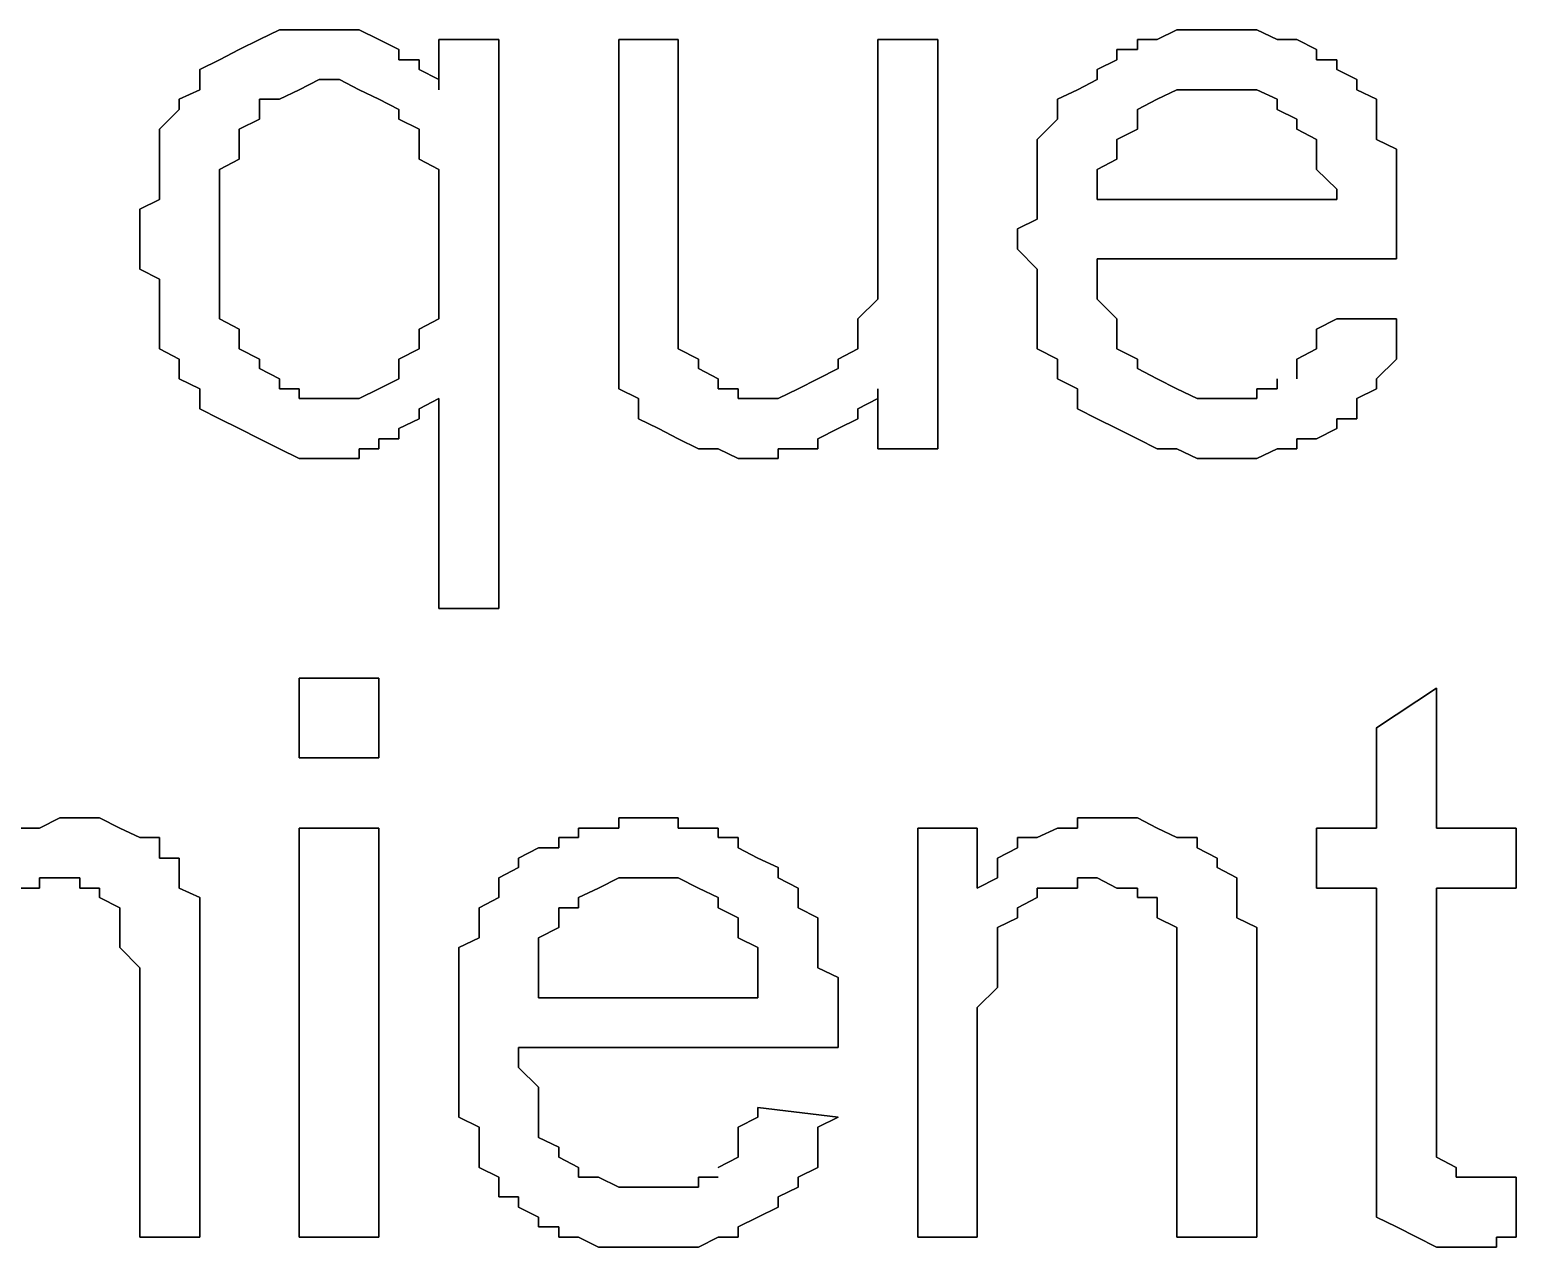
# Model space of a CAD drawing. Header units: metres. Extents: x 2.9 to 42.8, y 1.7 to 28.7.
# Drawn here: x 37.7737 to 38.0365, y 17.3972 to 17.6124 of the extents above; entities that cross this region are included whole.
import ezdxf

# ---------------------------------------------------------------- set-up
doc = ezdxf.new("R2010")
doc.units = ezdxf.units.M
doc.layers.add('GRIS', color=8, linetype='Continuous')

msp = doc.modelspace()

# ---------------------------------------------------------------- linework, layer by layer
at = {"layer": 'GRIS', "lineweight": -3}
for points in [[(37.8178, 17.6124), (37.8143, 17.6107), (37.8178, 17.6124)], [(37.8213, 17.6124), (37.8178, 17.6124), (37.8213, 17.6124)], [(37.8248, 17.6124), (37.8213, 17.6124), (37.8248, 17.6124)], [(37.8284, 17.6124), (37.8248, 17.6124), (37.8284, 17.6124)], [(37.8319, 17.6124), (37.8284, 17.6124), (37.8319, 17.6124)], [(37.8354, 17.6107), (37.8319, 17.6124), (37.8354, 17.6107)], [(37.9765, 17.6124), (37.973, 17.6107), (37.9765, 17.6124)], [(37.9801, 17.6124), (37.9765, 17.6124), (37.9801, 17.6124)], [(37.9836, 17.6124), (37.9801, 17.6124), (37.9836, 17.6124)], [(37.9871, 17.6124), (37.9836, 17.6124), (37.9871, 17.6124)], [(37.9906, 17.6124), (37.9871, 17.6124), (37.9906, 17.6124)], [(37.9942, 17.6107), (37.9906, 17.6124), (37.9942, 17.6107)], [(37.8107, 17.6089), (37.8072, 17.6071), (37.8107, 17.6089)], [(37.8143, 17.6107), (37.8107, 17.6089), (37.8143, 17.6107)], [(37.8389, 17.6089), (37.8354, 17.6107), (37.8389, 17.6089)], [(37.8389, 17.6071), (37.8389, 17.6089), (37.8389, 17.6071)], [(37.8566, 17.6107), (37.846, 17.6107), (37.8566, 17.6107)], [(37.846, 17.6107), (37.846, 17.6018), (37.846, 17.6107)], [(37.8566, 17.5101), (37.8566, 17.6107), (37.8566, 17.5101)], [(37.8883, 17.6107), (37.8778, 17.6107), (37.8883, 17.6107)], [(37.8778, 17.6107), (37.8778, 17.5666), (37.8778, 17.6107)], [(37.8883, 17.5701), (37.8883, 17.6107), (37.8883, 17.5701)], [(37.9342, 17.6107), (37.9236, 17.6107), (37.9342, 17.6107)], [(37.9236, 17.6107), (37.9236, 17.5719), (37.9236, 17.6107)], [(37.9342, 17.5383), (37.9342, 17.6107), (37.9342, 17.5383)], [(37.9695, 17.6089), (37.9659, 17.6089), (37.9695, 17.6089)], [(37.9659, 17.6089), (37.9659, 17.6071), (37.9659, 17.6089)], [(37.973, 17.6107), (37.9695, 17.6107), (37.973, 17.6107)], [(37.9695, 17.6107), (37.9695, 17.6089), (37.9695, 17.6107)], [(37.9977, 17.6107), (37.9942, 17.6107), (37.9977, 17.6107)], [(38.0012, 17.6089), (37.9977, 17.6107), (38.0012, 17.6089)], [(38.0012, 17.6071), (38.0012, 17.6089), (38.0012, 17.6071)], [(37.8072, 17.6071), (37.8037, 17.6054), (37.8072, 17.6071)], [(37.8425, 17.6071), (37.8389, 17.6071), (37.8425, 17.6071)], [(37.8425, 17.6054), (37.8425, 17.6071), (37.8425, 17.6054)], [(37.9659, 17.6071), (37.9624, 17.6054), (37.9659, 17.6071)], [(38.0048, 17.6071), (38.0012, 17.6071), (38.0048, 17.6071)], [(38.0048, 17.6054), (38.0048, 17.6071), (38.0048, 17.6054)], [(37.8037, 17.6054), (37.8037, 17.6036), (37.8037, 17.6054)], [(37.8037, 17.6036), (37.8037, 17.6018), (37.8037, 17.6036)], [(37.8213, 17.6018), (37.8248, 17.6036), (37.8213, 17.6018)], [(37.8248, 17.6036), (37.8284, 17.6036), (37.8248, 17.6036)], [(37.8284, 17.6036), (37.8319, 17.6018), (37.8284, 17.6036)], [(37.846, 17.6036), (37.8425, 17.6054), (37.846, 17.6036)], [(37.846, 17.6018), (37.846, 17.6036), (37.846, 17.6018)], [(37.9624, 17.6036), (37.9589, 17.6018), (37.9624, 17.6036)], [(37.9624, 17.6054), (37.9624, 17.6036), (37.9624, 17.6054)], [(38.0083, 17.6036), (38.0048, 17.6054), (38.0083, 17.6036)], [(38.0083, 17.6018), (38.0083, 17.6036), (38.0083, 17.6018)], [(37.8037, 17.6018), (37.8001, 17.6001), (37.8037, 17.6018)], [(37.8178, 17.6001), (37.8213, 17.6018), (37.8178, 17.6001)], [(37.8319, 17.6018), (37.8354, 17.6001), (37.8319, 17.6018)], [(37.9589, 17.6018), (37.9554, 17.6001), (37.9589, 17.6018)], [(37.973, 17.6001), (37.9765, 17.6018), (37.973, 17.6001)], [(37.9765, 17.6018), (37.9801, 17.6018), (37.9765, 17.6018)], [(37.9801, 17.6018), (37.9836, 17.6018), (37.9801, 17.6018)], [(37.9836, 17.6018), (37.9871, 17.6018), (37.9836, 17.6018)], [(37.9871, 17.6018), (37.9906, 17.6018), (37.9871, 17.6018)], [(37.9906, 17.6018), (37.9942, 17.6001), (37.9906, 17.6018)], [(38.0118, 17.6001), (38.0083, 17.6018), (38.0118, 17.6001)], [(37.8001, 17.5983), (37.7966, 17.5948), (37.8001, 17.5983)], [(37.8001, 17.6001), (37.8001, 17.5983), (37.8001, 17.6001)], [(37.8143, 17.5983), (37.8143, 17.6001), (37.8143, 17.5983)], [(37.8143, 17.6001), (37.8178, 17.6001), (37.8143, 17.6001)], [(37.8143, 17.5966), (37.8143, 17.5983), (37.8143, 17.5966)], [(37.8354, 17.6001), (37.8389, 17.5983), (37.8354, 17.6001)], [(37.8389, 17.5983), (37.8389, 17.5966), (37.8389, 17.5983)], [(37.9554, 17.6001), (37.9554, 17.5983), (37.9554, 17.6001)], [(37.9554, 17.5983), (37.9554, 17.5966), (37.9554, 17.5983)], [(37.9695, 17.5983), (37.973, 17.6001), (37.9695, 17.5983)], [(37.9695, 17.5966), (37.9695, 17.5983), (37.9695, 17.5966)], [(37.9942, 17.6001), (37.9942, 17.5983), (37.9942, 17.6001)], [(37.9942, 17.5983), (37.9977, 17.5966), (37.9942, 17.5983)], [(38.0118, 17.5983), (38.0118, 17.6001), (38.0118, 17.5983)], [(38.0118, 17.5966), (38.0118, 17.5983), (38.0118, 17.5966)], [(37.8107, 17.5948), (37.8143, 17.5966), (37.8107, 17.5948)], [(37.8389, 17.5966), (37.8425, 17.5948), (37.8389, 17.5966)], [(37.9554, 17.5966), (37.9518, 17.593), (37.9554, 17.5966)], [(37.9695, 17.5948), (37.9695, 17.5966), (37.9695, 17.5948)], [(37.9977, 17.5966), (37.9977, 17.5948), (37.9977, 17.5966)], [(38.0118, 17.593), (38.0118, 17.5966), (38.0118, 17.593)], [(37.7966, 17.5948), (37.7966, 17.593), (37.7966, 17.5948)], [(37.7966, 17.593), (37.7966, 17.5895), (37.7966, 17.593)], [(37.8107, 17.593), (37.8107, 17.5948), (37.8107, 17.593)], [(37.8107, 17.5913), (37.8107, 17.593), (37.8107, 17.5913)], [(37.8425, 17.5948), (37.8425, 17.593), (37.8425, 17.5948)], [(37.8425, 17.593), (37.8425, 17.5913), (37.8425, 17.593)], [(37.9518, 17.593), (37.9518, 17.5913), (37.9518, 17.593)], [(37.9659, 17.593), (37.9695, 17.5948), (37.9659, 17.593)], [(37.9659, 17.5913), (37.9659, 17.593), (37.9659, 17.5913)], [(37.9977, 17.5948), (38.0012, 17.593), (37.9977, 17.5948)], [(38.0012, 17.593), (38.0012, 17.5913), (38.0012, 17.593)], [(38.0153, 17.5913), (38.0118, 17.593), (38.0153, 17.5913)], [(37.8107, 17.5895), (37.8107, 17.5913), (37.8107, 17.5895)], [(37.8425, 17.5913), (37.8425, 17.5895), (37.8425, 17.5913)], [(37.9518, 17.5913), (37.9518, 17.5895), (37.9518, 17.5913)], [(37.9659, 17.5895), (37.9659, 17.5913), (37.9659, 17.5895)], [(38.0012, 17.5913), (38.0012, 17.5895), (38.0012, 17.5913)], [(38.0153, 17.5895), (38.0153, 17.5913), (38.0153, 17.5895)], [(37.7966, 17.5895), (37.7966, 17.5877), (37.7966, 17.5895)], [(37.7966, 17.5877), (37.7966, 17.586), (37.7966, 17.5877)], [(37.8072, 17.5877), (37.8107, 17.5895), (37.8072, 17.5877)], [(37.8072, 17.5842), (37.8072, 17.5877), (37.8072, 17.5842)], [(37.8425, 17.5895), (37.846, 17.5877), (37.8425, 17.5895)], [(37.846, 17.5877), (37.846, 17.5842), (37.846, 17.5877)], [(37.9518, 17.5895), (37.9518, 17.5877), (37.9518, 17.5895)], [(37.9518, 17.5877), (37.9518, 17.5842), (37.9518, 17.5877)], [(37.9624, 17.5877), (37.9659, 17.5895), (37.9624, 17.5877)], [(37.9624, 17.5842), (37.9624, 17.5877), (37.9624, 17.5842)], [(38.0012, 17.5895), (38.0012, 17.5877), (38.0012, 17.5895)], [(38.0012, 17.5877), (38.0048, 17.5842), (38.0012, 17.5877)], [(38.0153, 17.5877), (38.0153, 17.5895), (38.0153, 17.5877)], [(38.0153, 17.5842), (38.0153, 17.5877), (38.0153, 17.5842)], [(37.7966, 17.586), (37.7966, 17.5824), (37.7966, 17.586)], [(37.7966, 17.5824), (37.7931, 17.5807), (37.7966, 17.5824)], [(37.8072, 17.5824), (37.8072, 17.5842), (37.8072, 17.5824)], [(37.8072, 17.5789), (37.8072, 17.5824), (37.8072, 17.5789)], [(37.846, 17.5842), (37.846, 17.5824), (37.846, 17.5842)], [(37.846, 17.5824), (37.846, 17.5789), (37.846, 17.5824)], [(37.9518, 17.5842), (37.9518, 17.5824), (37.9518, 17.5842)], [(37.9518, 17.5824), (37.9518, 17.5789), (37.9518, 17.5824)], [(37.9624, 17.5824), (37.9624, 17.5842), (37.9624, 17.5824)], [(38.0048, 17.5824), (37.9624, 17.5824), (38.0048, 17.5824)], [(38.0048, 17.5842), (38.0048, 17.5824), (38.0048, 17.5842)], [(38.0153, 17.5824), (38.0153, 17.5842), (38.0153, 17.5824)], [(38.0153, 17.5789), (38.0153, 17.5824), (38.0153, 17.5789)], [(37.7931, 17.5807), (37.7931, 17.5789), (37.7931, 17.5807)], [(37.7931, 17.5789), (37.7931, 17.5754), (37.7931, 17.5789)], [(37.8072, 17.5772), (37.8072, 17.5789), (37.8072, 17.5772)], [(37.8072, 17.5754), (37.8072, 17.5772), (37.8072, 17.5754)], [(37.846, 17.5789), (37.846, 17.5772), (37.846, 17.5789)], [(37.846, 17.5772), (37.846, 17.5736), (37.846, 17.5772)], [(37.9518, 17.5789), (37.9483, 17.5772), (37.9518, 17.5789)], [(37.9483, 17.5772), (37.9483, 17.5736), (37.9483, 17.5772)], [(38.0153, 17.5772), (38.0153, 17.5789), (38.0153, 17.5772)], [(38.0153, 17.5754), (38.0153, 17.5772), (38.0153, 17.5754)], [(37.7931, 17.5754), (37.7931, 17.5736), (37.7931, 17.5754)], [(37.8072, 17.5719), (37.8072, 17.5754), (37.8072, 17.5719)], [(38.0153, 17.5736), (38.0153, 17.5754), (38.0153, 17.5736)], [(37.7931, 17.5736), (37.7931, 17.5701), (37.7931, 17.5736)], [(37.8072, 17.5701), (37.8072, 17.5719), (37.8072, 17.5701)], [(37.846, 17.5736), (37.846, 17.5719), (37.846, 17.5736)], [(37.846, 17.5719), (37.846, 17.5683), (37.846, 17.5719)], [(37.9236, 17.5719), (37.9236, 17.5701), (37.9236, 17.5719)], [(37.9483, 17.5736), (37.9518, 17.5701), (37.9483, 17.5736)], [(37.9624, 17.5683), (37.9624, 17.5719), (37.9624, 17.5683)], [(37.9624, 17.5719), (38.0153, 17.5719), (37.9624, 17.5719)], [(38.0153, 17.5719), (38.0153, 17.5736), (38.0153, 17.5719)], [(37.7931, 17.5701), (37.7966, 17.5683), (37.7931, 17.5701)], [(37.8072, 17.5666), (37.8072, 17.5701), (37.8072, 17.5666)], [(37.8883, 17.5683), (37.8883, 17.5701), (37.8883, 17.5683)], [(37.9236, 17.5701), (37.9236, 17.5666), (37.9236, 17.5701)], [(37.9518, 17.5701), (37.9518, 17.5683), (37.9518, 17.5701)], [(37.7966, 17.5683), (37.7966, 17.5648), (37.7966, 17.5683)], [(37.8072, 17.5648), (37.8072, 17.5666), (37.8072, 17.5648)], [(37.846, 17.5683), (37.846, 17.5666), (37.846, 17.5683)], [(37.846, 17.5666), (37.846, 17.563), (37.846, 17.5666)], [(37.8778, 17.5666), (37.8778, 17.563), (37.8778, 17.5666)], [(37.8883, 17.5648), (37.8883, 17.5683), (37.8883, 17.5648)], [(37.9236, 17.5666), (37.9236, 17.5648), (37.9236, 17.5666)], [(37.9518, 17.5683), (37.9518, 17.5648), (37.9518, 17.5683)], [(37.9624, 17.5666), (37.9624, 17.5683), (37.9624, 17.5666)], [(37.9624, 17.5648), (37.9624, 17.5666), (37.9624, 17.5648)], [(37.7966, 17.5648), (37.7966, 17.563), (37.7966, 17.5648)], [(37.8072, 17.5613), (37.8072, 17.5648), (37.8072, 17.5613)], [(37.8883, 17.563), (37.8883, 17.5648), (37.8883, 17.563)], [(37.9236, 17.5648), (37.9201, 17.5613), (37.9236, 17.5648)], [(37.9518, 17.5648), (37.9518, 17.563), (37.9518, 17.5648)], [(37.9659, 17.5613), (37.9624, 17.5648), (37.9659, 17.5613)], [(37.7966, 17.563), (37.7966, 17.5613), (37.7966, 17.563)], [(37.7966, 17.5613), (37.7966, 17.5595), (37.7966, 17.5613)], [(37.8107, 17.5595), (37.8072, 17.5613), (37.8107, 17.5595)], [(37.846, 17.5613), (37.8425, 17.5595), (37.846, 17.5613)], [(37.846, 17.563), (37.846, 17.5613), (37.846, 17.563)], [(37.8778, 17.563), (37.8778, 17.5613), (37.8778, 17.563)], [(37.8778, 17.5613), (37.8778, 17.5578), (37.8778, 17.5613)], [(37.8883, 17.5595), (37.8883, 17.563), (37.8883, 17.5595)], [(37.9201, 17.5613), (37.9201, 17.5595), (37.9201, 17.5613)], [(37.9518, 17.563), (37.9518, 17.5595), (37.9518, 17.563)], [(37.9659, 17.5595), (37.9659, 17.5613), (37.9659, 17.5595)], [(38.0048, 17.5613), (38.0012, 17.5595), (38.0048, 17.5613)], [(38.0153, 17.5613), (38.0048, 17.5613), (38.0153, 17.5613)], [(38.0153, 17.5578), (38.0153, 17.5613), (38.0153, 17.5578)], [(37.7966, 17.5595), (37.7966, 17.556), (37.7966, 17.5595)], [(37.8107, 17.5578), (37.8107, 17.5595), (37.8107, 17.5578)], [(37.8425, 17.5595), (37.8425, 17.5578), (37.8425, 17.5595)], [(37.8883, 17.5578), (37.8883, 17.5595), (37.8883, 17.5578)], [(37.9201, 17.5595), (37.9201, 17.5578), (37.9201, 17.5595)], [(37.9518, 17.5595), (37.9518, 17.5578), (37.9518, 17.5595)], [(37.9659, 17.5578), (37.9659, 17.5595), (37.9659, 17.5578)], [(38.0012, 17.5595), (38.0012, 17.5578), (38.0012, 17.5595)], [(37.7966, 17.556), (37.8001, 17.5542), (37.7966, 17.556)], [(37.8107, 17.556), (37.8107, 17.5578), (37.8107, 17.556)], [(37.8143, 17.5542), (37.8107, 17.556), (37.8143, 17.5542)], [(37.8425, 17.556), (37.8389, 17.5542), (37.8425, 17.556)], [(37.8425, 17.5578), (37.8425, 17.556), (37.8425, 17.5578)], [(37.8778, 17.5578), (37.8778, 17.556), (37.8778, 17.5578)], [(37.8778, 17.556), (37.8778, 17.5542), (37.8778, 17.556)], [(37.8883, 17.556), (37.8883, 17.5578), (37.8883, 17.556)], [(37.8919, 17.5542), (37.8883, 17.556), (37.8919, 17.5542)], [(37.9201, 17.556), (37.9166, 17.5542), (37.9201, 17.556)], [(37.9201, 17.5578), (37.9201, 17.556), (37.9201, 17.5578)], [(37.9518, 17.5578), (37.9518, 17.556), (37.9518, 17.5578)], [(37.9518, 17.556), (37.9554, 17.5542), (37.9518, 17.556)], [(37.9659, 17.556), (37.9659, 17.5578), (37.9659, 17.556)], [(37.9695, 17.5542), (37.9659, 17.556), (37.9695, 17.5542)], [(38.0012, 17.556), (37.9977, 17.5542), (38.0012, 17.556)], [(38.0012, 17.5578), (38.0012, 17.556), (38.0012, 17.5578)], [(38.0153, 17.556), (38.0153, 17.5578), (38.0153, 17.556)], [(38.0153, 17.5542), (38.0153, 17.556), (38.0153, 17.5542)], [(37.8001, 17.5542), (37.8001, 17.5525), (37.8001, 17.5542)], [(37.8143, 17.5525), (37.8143, 17.5542), (37.8143, 17.5525)], [(37.8389, 17.5542), (37.8389, 17.5525), (37.8389, 17.5542)], [(37.8778, 17.5542), (37.8778, 17.5525), (37.8778, 17.5542)], [(37.8919, 17.5525), (37.8919, 17.5542), (37.8919, 17.5525)], [(37.9166, 17.5542), (37.9166, 17.5525), (37.9166, 17.5542)], [(37.9554, 17.5542), (37.9554, 17.5525), (37.9554, 17.5542)], [(37.9695, 17.5525), (37.9695, 17.5542), (37.9695, 17.5525)], [(37.9977, 17.5542), (37.9977, 17.5525), (37.9977, 17.5542)], [(38.0118, 17.5507), (38.0153, 17.5542), (38.0118, 17.5507)], [(37.8001, 17.5525), (37.8001, 17.5507), (37.8001, 17.5525)], [(37.8001, 17.5507), (37.8037, 17.5489), (37.8001, 17.5507)], [(37.8178, 17.5507), (37.8143, 17.5525), (37.8178, 17.5507)], [(37.8178, 17.5489), (37.8178, 17.5507), (37.8178, 17.5489)], [(37.8389, 17.5507), (37.8354, 17.5489), (37.8389, 17.5507)], [(37.8389, 17.5525), (37.8389, 17.5507), (37.8389, 17.5525)], [(37.8778, 17.5525), (37.8778, 17.5489), (37.8778, 17.5525)], [(37.8954, 17.5507), (37.8919, 17.5525), (37.8954, 17.5507)], [(37.8954, 17.5489), (37.8954, 17.5507), (37.8954, 17.5489)], [(37.913, 17.5507), (37.9095, 17.5489), (37.913, 17.5507)], [(37.9166, 17.5525), (37.913, 17.5507), (37.9166, 17.5525)], [(37.9554, 17.5525), (37.9554, 17.5507), (37.9554, 17.5525)], [(37.9554, 17.5507), (37.9589, 17.5489), (37.9554, 17.5507)], [(37.973, 17.5507), (37.9695, 17.5525), (37.973, 17.5507)], [(37.9765, 17.5489), (37.973, 17.5507), (37.9765, 17.5489)], [(37.9942, 17.5507), (37.9942, 17.5489), (37.9942, 17.5507)], [(37.9977, 17.5525), (37.9977, 17.5507), (37.9977, 17.5525)], [(38.0118, 17.5489), (38.0118, 17.5507), (38.0118, 17.5489)], [(37.8037, 17.5489), (37.8037, 17.5472), (37.8037, 17.5489)], [(37.8213, 17.5489), (37.8178, 17.5489), (37.8213, 17.5489)], [(37.8213, 17.5472), (37.8213, 17.5489), (37.8213, 17.5472)], [(37.8354, 17.5489), (37.8319, 17.5472), (37.8354, 17.5489)], [(37.8778, 17.5489), (37.8813, 17.5472), (37.8778, 17.5489)], [(37.8989, 17.5489), (37.8954, 17.5489), (37.8989, 17.5489)], [(37.8989, 17.5472), (37.8989, 17.5489), (37.8989, 17.5472)], [(37.9095, 17.5489), (37.906, 17.5472), (37.9095, 17.5489)], [(37.9236, 17.5472), (37.9236, 17.5489), (37.9236, 17.5472)], [(37.9236, 17.5489), (37.9236, 17.5383), (37.9236, 17.5489)], [(37.9589, 17.5489), (37.9589, 17.5472), (37.9589, 17.5489)], [(37.9801, 17.5472), (37.9765, 17.5489), (37.9801, 17.5472)], [(37.9942, 17.5489), (37.9906, 17.5489), (37.9942, 17.5489)], [(37.9906, 17.5489), (37.9906, 17.5472), (37.9906, 17.5489)], [(38.0083, 17.5472), (38.0118, 17.5489), (38.0083, 17.5472)], [(37.8037, 17.5472), (37.8037, 17.5454), (37.8037, 17.5472)], [(37.8037, 17.5454), (37.8072, 17.5436), (37.8037, 17.5454)], [(37.8248, 17.5472), (37.8213, 17.5472), (37.8248, 17.5472)], [(37.8284, 17.5472), (37.8248, 17.5472), (37.8284, 17.5472)], [(37.8319, 17.5472), (37.8284, 17.5472), (37.8319, 17.5472)], [(37.8425, 17.5454), (37.846, 17.5472), (37.8425, 17.5454)], [(37.8425, 17.5436), (37.8425, 17.5454), (37.8425, 17.5436)], [(37.846, 17.5472), (37.846, 17.5101), (37.846, 17.5472)], [(37.8813, 17.5472), (37.8813, 17.5454), (37.8813, 17.5472)], [(37.8813, 17.5454), (37.8813, 17.5436), (37.8813, 17.5454)], [(37.9024, 17.5472), (37.8989, 17.5472), (37.9024, 17.5472)], [(37.906, 17.5472), (37.9024, 17.5472), (37.906, 17.5472)], [(37.9201, 17.5454), (37.9236, 17.5472), (37.9201, 17.5454)], [(37.9201, 17.5436), (37.9201, 17.5454), (37.9201, 17.5436)], [(37.9589, 17.5472), (37.9589, 17.5454), (37.9589, 17.5472)], [(37.9589, 17.5454), (37.9624, 17.5436), (37.9589, 17.5454)], [(37.9836, 17.5472), (37.9801, 17.5472), (37.9836, 17.5472)], [(37.9871, 17.5472), (37.9836, 17.5472), (37.9871, 17.5472)], [(37.9906, 17.5472), (37.9871, 17.5472), (37.9906, 17.5472)], [(38.0083, 17.5454), (38.0083, 17.5472), (38.0083, 17.5454)], [(38.0083, 17.5436), (38.0083, 17.5454), (38.0083, 17.5436)], [(37.8072, 17.5436), (37.8107, 17.5419), (37.8072, 17.5436)], [(37.8389, 17.5419), (37.8425, 17.5436), (37.8389, 17.5419)], [(37.8813, 17.5436), (37.8848, 17.5419), (37.8813, 17.5436)], [(37.9166, 17.5419), (37.9201, 17.5436), (37.9166, 17.5419)], [(37.9624, 17.5436), (37.9659, 17.5419), (37.9624, 17.5436)], [(38.0048, 17.5419), (38.0048, 17.5436), (38.0048, 17.5419)], [(38.0048, 17.5436), (38.0083, 17.5436), (38.0048, 17.5436)], [(37.8107, 17.5419), (37.8143, 17.5401), (37.8107, 17.5419)], [(37.8143, 17.5401), (37.8178, 17.5383), (37.8143, 17.5401)], [(37.8354, 17.5383), (37.8354, 17.5401), (37.8354, 17.5383)], [(37.8354, 17.5401), (37.8389, 17.5401), (37.8354, 17.5401)], [(37.8389, 17.5401), (37.8389, 17.5419), (37.8389, 17.5401)], [(37.8848, 17.5419), (37.8883, 17.5401), (37.8848, 17.5419)], [(37.8883, 17.5401), (37.8919, 17.5383), (37.8883, 17.5401)], [(37.913, 17.5401), (37.9166, 17.5419), (37.913, 17.5401)], [(37.913, 17.5383), (37.913, 17.5401), (37.913, 17.5383)], [(37.9659, 17.5419), (37.9695, 17.5401), (37.9659, 17.5419)], [(37.9695, 17.5401), (37.973, 17.5383), (37.9695, 17.5401)], [(37.9977, 17.5383), (37.9977, 17.5401), (37.9977, 17.5383)], [(37.9977, 17.5401), (38.0012, 17.5401), (37.9977, 17.5401)], [(38.0012, 17.5401), (38.0048, 17.5419), (38.0012, 17.5401)], [(37.8178, 17.5383), (37.8213, 17.5366), (37.8178, 17.5383)], [(37.8319, 17.5366), (37.8319, 17.5383), (37.8319, 17.5366)], [(37.8319, 17.5383), (37.8354, 17.5383), (37.8319, 17.5383)], [(37.8919, 17.5383), (37.8954, 17.5383), (37.8919, 17.5383)], [(37.8954, 17.5383), (37.8989, 17.5366), (37.8954, 17.5383)], [(37.906, 17.5366), (37.906, 17.5383), (37.906, 17.5366)], [(37.906, 17.5383), (37.9095, 17.5383), (37.906, 17.5383)], [(37.9095, 17.5383), (37.913, 17.5383), (37.9095, 17.5383)], [(37.9236, 17.5383), (37.9342, 17.5383), (37.9236, 17.5383)], [(37.973, 17.5383), (37.9765, 17.5383), (37.973, 17.5383)], [(37.9765, 17.5383), (37.9801, 17.5366), (37.9765, 17.5383)], [(37.9906, 17.5366), (37.9942, 17.5383), (37.9906, 17.5366)], [(37.9942, 17.5383), (37.9977, 17.5383), (37.9942, 17.5383)], [(37.8213, 17.5366), (37.8248, 17.5366), (37.8213, 17.5366)], [(37.8248, 17.5366), (37.8284, 17.5366), (37.8248, 17.5366)], [(37.8284, 17.5366), (37.8319, 17.5366), (37.8284, 17.5366)], [(37.8989, 17.5366), (37.9024, 17.5366), (37.8989, 17.5366)], [(37.9024, 17.5366), (37.906, 17.5366), (37.9024, 17.5366)], [(37.9801, 17.5366), (37.9836, 17.5366), (37.9801, 17.5366)], [(37.9836, 17.5366), (37.9871, 17.5366), (37.9836, 17.5366)], [(37.9871, 17.5366), (37.9906, 17.5366), (37.9871, 17.5366)], [(37.846, 17.5101), (37.8566, 17.5101), (37.846, 17.5101)], [(37.8354, 17.4978), (37.8213, 17.4978), (37.8354, 17.4978)], [(37.8213, 17.4978), (37.8213, 17.4837), (37.8213, 17.4978)], [(37.8354, 17.4837), (37.8354, 17.4978), (37.8354, 17.4837)], [(38.0224, 17.496), (38.0118, 17.489), (38.0224, 17.496)], [(38.0224, 17.4713), (38.0224, 17.496), (38.0224, 17.4713)], [(38.0118, 17.489), (38.0118, 17.4713), (38.0118, 17.489)], [(37.8213, 17.4837), (37.8354, 17.4837), (37.8213, 17.4837)], [(37.779, 17.4731), (37.7754, 17.4713), (37.779, 17.4731)], [(37.7825, 17.4731), (37.779, 17.4731), (37.7825, 17.4731)], [(37.786, 17.4731), (37.7825, 17.4731), (37.786, 17.4731)], [(37.7896, 17.4713), (37.786, 17.4731), (37.7896, 17.4713)], [(37.8813, 17.4731), (37.8778, 17.4731), (37.8813, 17.4731)], [(37.8778, 17.4731), (37.8778, 17.4713), (37.8778, 17.4731)], [(37.8848, 17.4731), (37.8813, 17.4731), (37.8848, 17.4731)], [(37.8883, 17.4731), (37.8848, 17.4731), (37.8883, 17.4731)], [(37.8883, 17.4713), (37.8883, 17.4731), (37.8883, 17.4713)], [(37.9624, 17.4731), (37.9589, 17.4731), (37.9624, 17.4731)], [(37.9589, 17.4731), (37.9589, 17.4713), (37.9589, 17.4731)], [(37.9659, 17.4731), (37.9624, 17.4731), (37.9659, 17.4731)], [(37.9695, 17.4731), (37.9659, 17.4731), (37.9695, 17.4731)], [(37.973, 17.4713), (37.9695, 17.4731), (37.973, 17.4713)], [(37.7754, 17.4713), (37.7719, 17.4713), (37.7754, 17.4713)], [(37.7931, 17.4696), (37.7896, 17.4713), (37.7931, 17.4696)], [(37.7966, 17.4696), (37.7931, 17.4696), (37.7966, 17.4696)], [(37.7966, 17.4678), (37.7966, 17.4696), (37.7966, 17.4678)], [(37.8354, 17.4713), (37.8213, 17.4713), (37.8354, 17.4713)], [(37.8213, 17.4713), (37.8213, 17.399), (37.8213, 17.4713)], [(37.8354, 17.399), (37.8354, 17.4713), (37.8354, 17.399)], [(37.8707, 17.4696), (37.8672, 17.4696), (37.8707, 17.4696)], [(37.8672, 17.4696), (37.8672, 17.4678), (37.8672, 17.4696)], [(37.8742, 17.4713), (37.8707, 17.4713), (37.8742, 17.4713)], [(37.8707, 17.4713), (37.8707, 17.4696), (37.8707, 17.4713)], [(37.8778, 17.4713), (37.8742, 17.4713), (37.8778, 17.4713)], [(37.8919, 17.4713), (37.8883, 17.4713), (37.8919, 17.4713)], [(37.8954, 17.4713), (37.8919, 17.4713), (37.8954, 17.4713)], [(37.8954, 17.4696), (37.8954, 17.4713), (37.8954, 17.4696)], [(37.8989, 17.4696), (37.8954, 17.4696), (37.8989, 17.4696)], [(37.8989, 17.4678), (37.8989, 17.4696), (37.8989, 17.4678)], [(37.9412, 17.4713), (37.9307, 17.4713), (37.9412, 17.4713)], [(37.9307, 17.4713), (37.9307, 17.399), (37.9307, 17.4713)], [(37.9412, 17.4607), (37.9412, 17.4713), (37.9412, 17.4607)], [(37.9518, 17.4696), (37.9483, 17.4696), (37.9518, 17.4696)], [(37.9483, 17.4696), (37.9483, 17.4678), (37.9483, 17.4696)], [(37.9554, 17.4713), (37.9518, 17.4696), (37.9554, 17.4713)], [(37.9589, 17.4713), (37.9554, 17.4713), (37.9589, 17.4713)], [(37.9765, 17.4696), (37.973, 17.4713), (37.9765, 17.4696)], [(37.9801, 17.4696), (37.9765, 17.4696), (37.9801, 17.4696)], [(37.9801, 17.4678), (37.9801, 17.4696), (37.9801, 17.4678)], [(38.0118, 17.4713), (38.0012, 17.4713), (38.0118, 17.4713)], [(38.0012, 17.4713), (38.0012, 17.4607), (38.0012, 17.4713)], [(38.0365, 17.4713), (38.0224, 17.4713), (38.0365, 17.4713)], [(38.0365, 17.4607), (38.0365, 17.4713), (38.0365, 17.4607)], [(37.7966, 17.466), (37.7966, 17.4678), (37.7966, 17.466)], [(37.8636, 17.4678), (37.8601, 17.466), (37.8636, 17.4678)], [(37.8672, 17.4678), (37.8636, 17.4678), (37.8672, 17.4678)], [(37.9024, 17.466), (37.8989, 17.4678), (37.9024, 17.466)], [(37.9483, 17.4678), (37.9448, 17.466), (37.9483, 17.4678)], [(37.9836, 17.466), (37.9801, 17.4678), (37.9836, 17.466)], [(37.8001, 17.466), (37.7966, 17.466), (37.8001, 17.466)], [(37.8001, 17.4643), (37.8001, 17.466), (37.8001, 17.4643)], [(37.8001, 17.4607), (37.8001, 17.4643), (37.8001, 17.4607)], [(37.8601, 17.4643), (37.8566, 17.4625), (37.8601, 17.4643)], [(37.8601, 17.466), (37.8601, 17.4643), (37.8601, 17.466)], [(37.906, 17.4643), (37.9024, 17.466), (37.906, 17.4643)], [(37.906, 17.4625), (37.906, 17.4643), (37.906, 17.4625)], [(37.9448, 17.466), (37.9448, 17.4643), (37.9448, 17.466)], [(37.9448, 17.4643), (37.9448, 17.4625), (37.9448, 17.4643)], [(37.9836, 17.4643), (37.9836, 17.466), (37.9836, 17.4643)], [(37.9871, 17.4625), (37.9836, 17.4643), (37.9871, 17.4625)], [(37.7754, 17.4607), (37.7754, 17.4625), (37.7754, 17.4607)], [(37.7754, 17.4625), (37.779, 17.4625), (37.7754, 17.4625)], [(37.779, 17.4625), (37.7825, 17.4625), (37.779, 17.4625)], [(37.7825, 17.4625), (37.7825, 17.4607), (37.7825, 17.4625)], [(37.8566, 17.4625), (37.8566, 17.4607), (37.8566, 17.4625)], [(37.8742, 17.4607), (37.8778, 17.4625), (37.8742, 17.4607)], [(37.8778, 17.4625), (37.8813, 17.4625), (37.8778, 17.4625)], [(37.8813, 17.4625), (37.8848, 17.4625), (37.8813, 17.4625)], [(37.8848, 17.4625), (37.8883, 17.4625), (37.8848, 17.4625)], [(37.8883, 17.4625), (37.8919, 17.4607), (37.8883, 17.4625)], [(37.9095, 17.4607), (37.906, 17.4625), (37.9095, 17.4607)], [(37.9448, 17.4625), (37.9412, 17.4607), (37.9448, 17.4625)], [(37.9589, 17.4607), (37.9589, 17.4625), (37.9589, 17.4607)], [(37.9589, 17.4625), (37.9624, 17.4625), (37.9589, 17.4625)], [(37.9624, 17.4625), (37.9659, 17.4607), (37.9624, 17.4625)], [(37.9871, 17.4607), (37.9871, 17.4625), (37.9871, 17.4607)], [(37.7719, 17.4607), (37.7754, 17.4607), (37.7719, 17.4607)], [(37.7825, 17.4607), (37.786, 17.4607), (37.7825, 17.4607)], [(37.786, 17.4607), (37.786, 17.459), (37.786, 17.4607)], [(37.786, 17.459), (37.7896, 17.4572), (37.786, 17.459)], [(37.8037, 17.459), (37.8001, 17.4607), (37.8037, 17.459)], [(37.8037, 17.4572), (37.8037, 17.459), (37.8037, 17.4572)], [(37.8566, 17.459), (37.8531, 17.4572), (37.8566, 17.459)], [(37.8566, 17.4607), (37.8566, 17.459), (37.8566, 17.4607)], [(37.8707, 17.459), (37.8742, 17.4607), (37.8707, 17.459)], [(37.8707, 17.4572), (37.8707, 17.459), (37.8707, 17.4572)], [(37.8919, 17.4607), (37.8954, 17.459), (37.8919, 17.4607)], [(37.8954, 17.459), (37.8954, 17.4572), (37.8954, 17.459)], [(37.9095, 17.459), (37.9095, 17.4607), (37.9095, 17.459)], [(37.9095, 17.4572), (37.9095, 17.459), (37.9095, 17.4572)], [(37.9483, 17.4572), (37.9518, 17.459), (37.9483, 17.4572)], [(37.9518, 17.459), (37.9518, 17.4607), (37.9518, 17.459)], [(37.9518, 17.4607), (37.9554, 17.4607), (37.9518, 17.4607)], [(37.9554, 17.4607), (37.9589, 17.4607), (37.9554, 17.4607)], [(37.9659, 17.4607), (37.9695, 17.4607), (37.9659, 17.4607)], [(37.9695, 17.4607), (37.9695, 17.459), (37.9695, 17.4607)], [(37.9695, 17.459), (37.973, 17.459), (37.9695, 17.459)], [(37.973, 17.459), (37.973, 17.4572), (37.973, 17.459)], [(37.9871, 17.4572), (37.9871, 17.4607), (37.9871, 17.4572)], [(38.0012, 17.4607), (38.0118, 17.4607), (38.0012, 17.4607)], [(38.0118, 17.4607), (38.0118, 17.4202), (38.0118, 17.4607)], [(38.0224, 17.4184), (38.0224, 17.4607), (38.0224, 17.4184)], [(38.0224, 17.4607), (38.0365, 17.4607), (38.0224, 17.4607)], [(37.7896, 17.4572), (37.7896, 17.4554), (37.7896, 17.4572)], [(37.8037, 17.4554), (37.8037, 17.4572), (37.8037, 17.4554)], [(37.8531, 17.4572), (37.8531, 17.4554), (37.8531, 17.4572)], [(37.8672, 17.4554), (37.8672, 17.4572), (37.8672, 17.4554)], [(37.8672, 17.4572), (37.8707, 17.4572), (37.8672, 17.4572)], [(37.8954, 17.4572), (37.8989, 17.4554), (37.8954, 17.4572)], [(37.913, 17.4554), (37.9095, 17.4572), (37.913, 17.4554)], [(37.9483, 17.4554), (37.9483, 17.4572), (37.9483, 17.4554)], [(37.973, 17.4572), (37.973, 17.4554), (37.973, 17.4572)], [(37.9871, 17.4554), (37.9871, 17.4572), (37.9871, 17.4554)], [(37.7896, 17.4554), (37.7896, 17.4537), (37.7896, 17.4554)], [(37.7896, 17.4537), (37.7896, 17.4519), (37.7896, 17.4537)], [(37.8037, 17.4519), (37.8037, 17.4554), (37.8037, 17.4519)], [(37.8531, 17.4554), (37.8531, 17.4537), (37.8531, 17.4554)], [(37.8531, 17.4537), (37.8531, 17.4519), (37.8531, 17.4537)], [(37.8636, 17.4519), (37.8672, 17.4537), (37.8636, 17.4519)], [(37.8672, 17.4537), (37.8672, 17.4554), (37.8672, 17.4537)], [(37.8989, 17.4554), (37.8989, 17.4537), (37.8989, 17.4554)], [(37.8989, 17.4537), (37.8989, 17.4519), (37.8989, 17.4537)], [(37.913, 17.4537), (37.913, 17.4554), (37.913, 17.4537)], [(37.913, 17.4519), (37.913, 17.4537), (37.913, 17.4519)], [(37.9448, 17.4537), (37.9483, 17.4554), (37.9448, 17.4537)], [(37.9448, 17.4519), (37.9448, 17.4537), (37.9448, 17.4519)], [(37.973, 17.4554), (37.9765, 17.4537), (37.973, 17.4554)], [(37.9765, 17.4537), (37.9765, 17.4519), (37.9765, 17.4537)], [(37.9906, 17.4537), (37.9871, 17.4554), (37.9906, 17.4537)], [(37.9906, 17.4519), (37.9906, 17.4537), (37.9906, 17.4519)], [(37.7896, 17.4519), (37.7896, 17.4502), (37.7896, 17.4519)], [(37.8037, 17.4502), (37.8037, 17.4519), (37.8037, 17.4502)], [(37.8531, 17.4519), (37.8495, 17.4502), (37.8531, 17.4519)], [(37.8636, 17.4502), (37.8636, 17.4519), (37.8636, 17.4502)], [(37.8989, 17.4519), (37.9024, 17.4502), (37.8989, 17.4519)], [(37.913, 17.4502), (37.913, 17.4519), (37.913, 17.4502)], [(37.9448, 17.4502), (37.9448, 17.4519), (37.9448, 17.4502)], [(37.9765, 17.4519), (37.9765, 17.4502), (37.9765, 17.4519)], [(37.9906, 17.4484), (37.9906, 17.4519), (37.9906, 17.4484)], [(37.7896, 17.4502), (37.7931, 17.4466), (37.7896, 17.4502)], [(37.8037, 17.4484), (37.8037, 17.4502), (37.8037, 17.4484)], [(37.8037, 17.399), (37.8037, 17.4484), (37.8037, 17.399)], [(37.8495, 17.4502), (37.8495, 17.4466), (37.8495, 17.4502)], [(37.8636, 17.4466), (37.8636, 17.4502), (37.8636, 17.4466)], [(37.9024, 17.4502), (37.9024, 17.4466), (37.9024, 17.4502)], [(37.913, 17.4466), (37.913, 17.4502), (37.913, 17.4466)], [(37.9448, 17.4484), (37.9448, 17.4502), (37.9448, 17.4484)], [(37.9448, 17.4466), (37.9448, 17.4484), (37.9448, 17.4466)], [(37.9765, 17.4502), (37.9765, 17.4484), (37.9765, 17.4502)], [(37.9765, 17.4484), (37.9765, 17.4449), (37.9765, 17.4484)], [(37.9906, 17.4466), (37.9906, 17.4484), (37.9906, 17.4466)], [(37.7931, 17.4466), (37.7931, 17.4449), (37.7931, 17.4466)], [(37.8495, 17.4466), (37.8495, 17.4449), (37.8495, 17.4466)], [(37.8636, 17.4449), (37.8636, 17.4466), (37.8636, 17.4449)], [(37.9024, 17.4466), (37.9024, 17.4449), (37.9024, 17.4466)], [(37.9166, 17.4449), (37.913, 17.4466), (37.9166, 17.4449)], [(37.9448, 17.4431), (37.9448, 17.4466), (37.9448, 17.4431)], [(37.9906, 17.4431), (37.9906, 17.4466), (37.9906, 17.4431)], [(37.7931, 17.4449), (37.7931, 17.399), (37.7931, 17.4449)], [(37.8495, 17.4449), (37.8495, 17.4431), (37.8495, 17.4449)], [(37.8495, 17.4431), (37.8495, 17.4396), (37.8495, 17.4431)], [(37.8636, 17.4413), (37.8636, 17.4449), (37.8636, 17.4413)], [(37.9024, 17.4449), (37.9024, 17.4413), (37.9024, 17.4449)], [(37.9166, 17.4413), (37.9166, 17.4449), (37.9166, 17.4413)], [(37.9412, 17.4396), (37.9448, 17.4431), (37.9412, 17.4396)], [(37.9765, 17.4449), (37.9765, 17.4431), (37.9765, 17.4449)], [(37.9765, 17.4431), (37.9765, 17.399), (37.9765, 17.4431)], [(37.9906, 17.399), (37.9906, 17.4431), (37.9906, 17.399)], [(37.9024, 17.4413), (37.8636, 17.4413), (37.9024, 17.4413)], [(37.9166, 17.4396), (37.9166, 17.4413), (37.9166, 17.4396)], [(37.8495, 17.4396), (37.8495, 17.4378), (37.8495, 17.4396)], [(37.8495, 17.4378), (37.8495, 17.4343), (37.8495, 17.4378)], [(37.9166, 17.436), (37.9166, 17.4396), (37.9166, 17.436)], [(37.9412, 17.4378), (37.9412, 17.4396), (37.9412, 17.4378)], [(37.9412, 17.399), (37.9412, 17.4378), (37.9412, 17.399)], [(37.9166, 17.4343), (37.9166, 17.436), (37.9166, 17.4343)], [(37.8495, 17.4343), (37.8495, 17.4325), (37.8495, 17.4343)], [(37.8495, 17.4325), (37.8495, 17.4308), (37.8495, 17.4325)], [(37.8601, 17.429), (37.8601, 17.4325), (37.8601, 17.429)], [(37.8601, 17.4325), (37.9166, 17.4325), (37.8601, 17.4325)], [(37.9166, 17.4325), (37.9166, 17.4343), (37.9166, 17.4325)], [(37.8495, 17.4308), (37.8495, 17.4272), (37.8495, 17.4308)], [(37.8495, 17.4272), (37.8495, 17.4255), (37.8495, 17.4272)], [(37.8636, 17.4255), (37.8601, 17.429), (37.8636, 17.4255)], [(37.8495, 17.4255), (37.8495, 17.4219), (37.8495, 17.4255)], [(37.8636, 17.4237), (37.8636, 17.4255), (37.8636, 17.4237)], [(37.8495, 17.4219), (37.8495, 17.4202), (37.8495, 17.4219)], [(37.8636, 17.4219), (37.8636, 17.4237), (37.8636, 17.4219)], [(37.8636, 17.4202), (37.8636, 17.4219), (37.8636, 17.4202)], [(37.9024, 17.4219), (37.9024, 17.4202), (37.9024, 17.4219)], [(37.9166, 17.4202), (37.9024, 17.4219), (37.9166, 17.4202)], [(37.8495, 17.4202), (37.8531, 17.4184), (37.8495, 17.4202)], [(37.8636, 17.4166), (37.8636, 17.4202), (37.8636, 17.4166)], [(37.9024, 17.4202), (37.8989, 17.4184), (37.9024, 17.4202)], [(37.913, 17.4184), (37.9166, 17.4202), (37.913, 17.4184)], [(38.0118, 17.4202), (38.0118, 17.4166), (38.0118, 17.4202)], [(37.8531, 17.4184), (37.8531, 17.4166), (37.8531, 17.4184)], [(37.8531, 17.4166), (37.8531, 17.4131), (37.8531, 17.4166)], [(37.8672, 17.4149), (37.8636, 17.4166), (37.8672, 17.4149)], [(37.8989, 17.4184), (37.8989, 17.4149), (37.8989, 17.4184)], [(37.913, 17.4149), (37.913, 17.4184), (37.913, 17.4149)], [(38.0118, 17.4166), (38.0118, 17.4131), (38.0118, 17.4166)], [(38.0224, 17.4166), (38.0224, 17.4184), (38.0224, 17.4166)], [(38.0224, 17.4131), (38.0224, 17.4166), (38.0224, 17.4131)], [(37.8672, 17.4131), (37.8672, 17.4149), (37.8672, 17.4131)], [(37.8989, 17.4149), (37.8989, 17.4131), (37.8989, 17.4149)], [(37.913, 17.4131), (37.913, 17.4149), (37.913, 17.4131)], [(37.8531, 17.4131), (37.8531, 17.4113), (37.8531, 17.4131)], [(37.8531, 17.4113), (37.8566, 17.4096), (37.8531, 17.4113)], [(37.8707, 17.4113), (37.8672, 17.4131), (37.8707, 17.4113)], [(37.8707, 17.4096), (37.8707, 17.4113), (37.8707, 17.4096)], [(37.8989, 17.4131), (37.8954, 17.4113), (37.8989, 17.4131)], [(37.9095, 17.4096), (37.913, 17.4113), (37.9095, 17.4096)], [(37.913, 17.4113), (37.913, 17.4131), (37.913, 17.4113)], [(38.0118, 17.4131), (38.0118, 17.4113), (38.0118, 17.4131)], [(38.0118, 17.4113), (38.0118, 17.4078), (38.0118, 17.4113)], [(38.0259, 17.4113), (38.0224, 17.4131), (38.0259, 17.4113)], [(38.0259, 17.4096), (38.0259, 17.4113), (38.0259, 17.4096)], [(37.8566, 17.4096), (37.8566, 17.4078), (37.8566, 17.4096)], [(37.8742, 17.4096), (37.8707, 17.4096), (37.8742, 17.4096)], [(37.8778, 17.4078), (37.8742, 17.4096), (37.8778, 17.4078)], [(37.8954, 17.4096), (37.8919, 17.4096), (37.8954, 17.4096)], [(37.8919, 17.4096), (37.8919, 17.4078), (37.8919, 17.4096)], [(37.9095, 17.4078), (37.9095, 17.4096), (37.9095, 17.4078)], [(38.0294, 17.4096), (38.0259, 17.4096), (38.0294, 17.4096)], [(38.033, 17.4096), (38.0294, 17.4096), (38.033, 17.4096)], [(38.0365, 17.4096), (38.033, 17.4096), (38.0365, 17.4096)], [(38.0365, 17.399), (38.0365, 17.4096), (38.0365, 17.399)], [(37.8566, 17.4078), (37.8566, 17.4061), (37.8566, 17.4078)], [(37.8566, 17.4061), (37.8601, 17.4061), (37.8566, 17.4061)], [(37.8601, 17.4061), (37.8601, 17.4043), (37.8601, 17.4061)], [(37.8813, 17.4078), (37.8778, 17.4078), (37.8813, 17.4078)], [(37.8848, 17.4078), (37.8813, 17.4078), (37.8848, 17.4078)], [(37.8883, 17.4078), (37.8848, 17.4078), (37.8883, 17.4078)], [(37.8919, 17.4078), (37.8883, 17.4078), (37.8919, 17.4078)], [(37.906, 17.4061), (37.9095, 17.4078), (37.906, 17.4061)], [(37.906, 17.4043), (37.906, 17.4061), (37.906, 17.4043)], [(38.0118, 17.4078), (38.0118, 17.4061), (38.0118, 17.4078)], [(38.0118, 17.4061), (38.0118, 17.4043), (38.0118, 17.4061)], [(37.8601, 17.4043), (37.8636, 17.4025), (37.8601, 17.4043)], [(37.9024, 17.4025), (37.906, 17.4043), (37.9024, 17.4025)], [(38.0118, 17.4043), (38.0118, 17.4025), (38.0118, 17.4043)], [(37.8636, 17.4025), (37.8636, 17.4008), (37.8636, 17.4025)], [(37.8636, 17.4008), (37.8672, 17.4008), (37.8636, 17.4008)], [(37.8672, 17.4008), (37.8672, 17.399), (37.8672, 17.4008)], [(37.8989, 17.4008), (37.9024, 17.4025), (37.8989, 17.4008)], [(37.8989, 17.399), (37.8989, 17.4008), (37.8989, 17.399)], [(38.0118, 17.4025), (38.0153, 17.4008), (38.0118, 17.4025)], [(38.0153, 17.4008), (38.0189, 17.399), (38.0153, 17.4008)], [(37.7931, 17.399), (37.8037, 17.399), (37.7931, 17.399)], [(37.8213, 17.399), (37.8354, 17.399), (37.8213, 17.399)], [(37.8672, 17.399), (37.8707, 17.399), (37.8672, 17.399)], [(37.8707, 17.399), (37.8742, 17.3972), (37.8707, 17.399)], [(37.8919, 17.3972), (37.8954, 17.399), (37.8919, 17.3972)], [(37.8954, 17.399), (37.8989, 17.399), (37.8954, 17.399)], [(37.9307, 17.399), (37.9412, 17.399), (37.9307, 17.399)], [(37.9765, 17.399), (37.9906, 17.399), (37.9765, 17.399)], [(38.0189, 17.399), (38.0224, 17.3972), (38.0189, 17.399)], [(38.033, 17.3972), (38.033, 17.399), (38.033, 17.3972)], [(38.033, 17.399), (38.0365, 17.399), (38.033, 17.399)], [(37.8742, 17.3972), (37.8778, 17.3972), (37.8742, 17.3972)], [(37.8778, 17.3972), (37.8813, 17.3972), (37.8778, 17.3972)], [(37.8813, 17.3972), (37.8848, 17.3972), (37.8813, 17.3972)], [(37.8848, 17.3972), (37.8883, 17.3972), (37.8848, 17.3972)], [(37.8883, 17.3972), (37.8919, 17.3972), (37.8883, 17.3972)], [(38.0224, 17.3972), (38.0259, 17.3972), (38.0224, 17.3972)], [(38.0259, 17.3972), (38.0294, 17.3972), (38.0259, 17.3972)], [(38.0294, 17.3972), (38.033, 17.3972), (38.0294, 17.3972)]]:
    msp.add_lwpolyline(points, dxfattribs=at)

doc.saveas('drawing.dxf')
